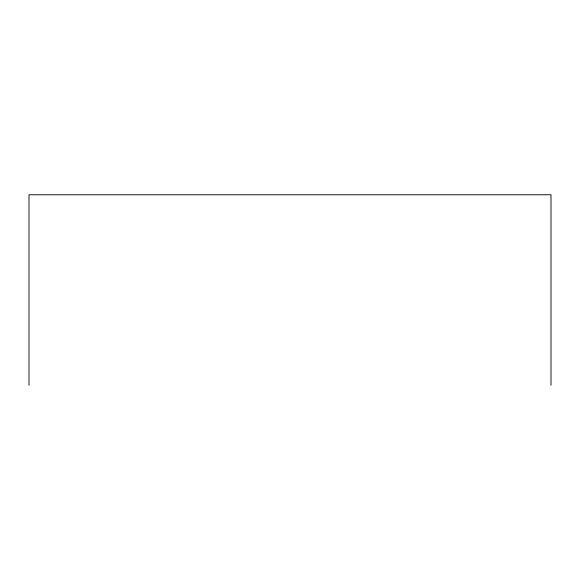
<?xml version="1.0" encoding="UTF-8"?>
<svg xmlns="http://www.w3.org/2000/svg" width="580" height="580" viewBox="0 0 580 580"><rect width="100%" height="100%" fill="white"/><g stroke="black" fill="none" stroke-linecap="round" stroke-linejoin="round"><path stroke-width="0.87" d="M551 385.236L551 194.764L29 194.764L29 385.236"/></g></svg>
